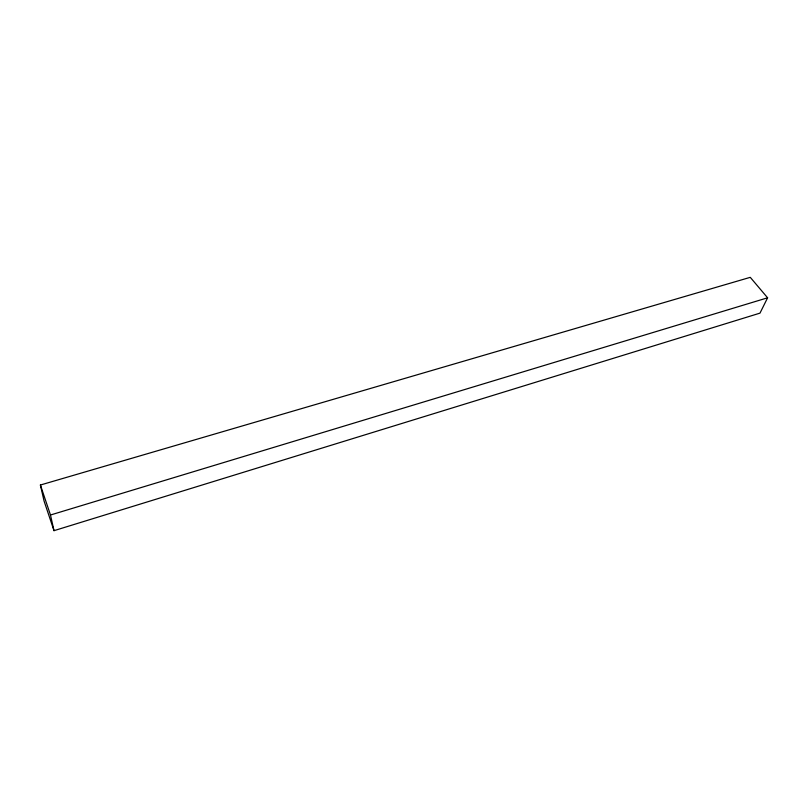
<?xml version="1.0" encoding="UTF-8"?>
<svg xmlns="http://www.w3.org/2000/svg" width="808" height="808" viewBox="0 0 808 808"><rect width="100%" height="100%" fill="white"/><g stroke="black" fill="none" stroke-linecap="round" stroke-linejoin="round"><path stroke-width="1.21" d="M767.6 297.799L759.985 313.13L54.005 530.664L44.046 500.97L40.4 485.022L750.268 277.336L767.6 297.799L50.48 515.009L54.005 530.664M40.4 485.022L50.48 515.009"/></g></svg>
